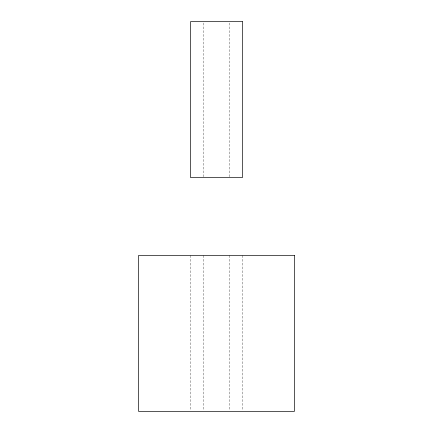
<?xml version="1.0" encoding="UTF-8"?>
<svg xmlns="http://www.w3.org/2000/svg" width="433" height="433" viewBox="0 0 433 433"><rect width="100%" height="100%" fill="white"/><g stroke="black" fill="none" stroke-linecap="round" stroke-linejoin="round"><path stroke-width="0.32" stroke-dasharray="2.17 1.62" d="M242.48 255.47L242.48 410.673M229.49 22.998L229.49 176.853M229.49 255.47L229.49 410.673M203.51 22.998L203.51 176.853M203.51 255.47L203.51 410.673M190.52 255.47L190.52 410.673"/><path stroke-width="0.65" d="M242.48 21.65L190.52 21.65L190.52 177.53L242.48 177.53L242.48 21.65M294.44 255.47L138.56 255.47L138.56 411.35L294.44 411.35L294.44 255.47"/></g></svg>
